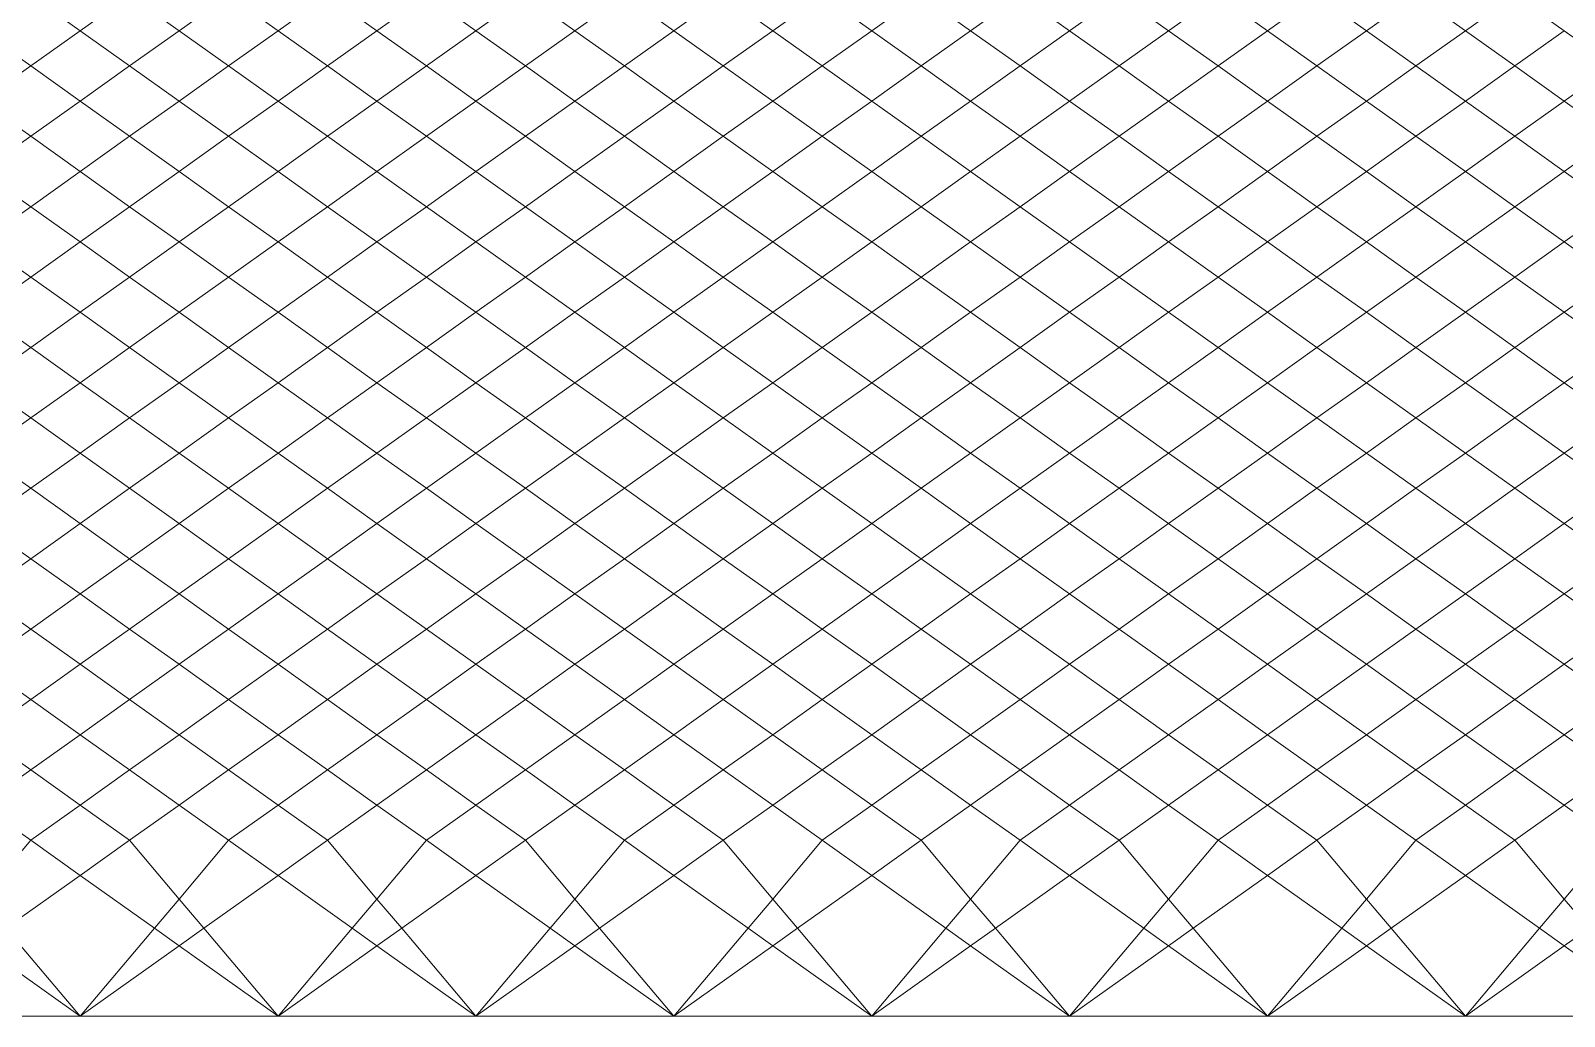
# Model space of a CAD drawing. Header units: millimetres. Extents: x 0 to 143, y 0 to 59.
# Drawn here: x 39.14 to 62.94, y 0 to 15.28 of the extents above; entities that cross this region are included whole.
import ezdxf

# ---------------------------------------------------------------- set-up
doc = ezdxf.new("R2010")
doc.units = ezdxf.units.MM
doc.layers.add('Основания', color=130, linetype='Continuous', lineweight=20)

msp = doc.modelspace()

# ---------------------------------------------------------------- linework, layer by layer
at = {"layer": 'Основания', "linetype": 'Continuous', "ltscale": 250}
for points in [[(39.143, 15.829), (38.375, 15.283), (39.143, 14.737), (39.91, 15.283)], [(40.678, 15.829), (39.91, 15.283), (40.678, 14.737), (41.445, 15.283)], [(42.213, 15.829), (41.445, 15.283), (42.213, 14.737), (42.98, 15.283)], [(43.748, 15.829), (42.98, 15.283), (43.748, 14.737), (44.515, 15.283)], [(45.283, 15.829), (44.515, 15.283), (45.283, 14.737), (46.05, 15.283)], [(46.818, 15.829), (46.05, 15.283), (46.818, 14.737), (47.585, 15.283)], [(48.353, 15.829), (47.585, 15.283), (48.353, 14.737), (49.12, 15.283)], [(49.888, 15.829), (49.12, 15.283), (49.888, 14.737), (50.655, 15.283)], [(51.423, 15.829), (50.655, 15.283), (51.423, 14.737), (52.19, 15.283)], [(52.958, 15.829), (52.19, 15.283), (52.958, 14.737), (53.725, 15.283)], [(54.493, 15.829), (53.725, 15.283), (54.493, 14.737), (55.26, 15.283)], [(56.028, 15.829), (55.26, 15.283), (56.028, 14.737), (56.795, 15.283)], [(57.563, 15.829), (56.795, 15.283), (57.563, 14.737), (58.33, 15.283)], [(59.098, 15.829), (58.33, 15.283), (59.098, 14.737), (59.865, 15.283)], [(60.633, 15.829), (59.865, 15.283), (60.633, 14.737), (61.4, 15.283)], [(62.168, 15.829), (61.4, 15.283), (62.168, 14.737), (62.935, 15.283)], [(39.91, 15.283), (39.143, 14.737), (39.91, 14.191), (40.678, 14.737)], [(41.445, 15.283), (40.678, 14.737), (41.445, 14.191), (42.213, 14.737)], [(42.98, 15.283), (42.213, 14.737), (42.98, 14.191), (43.748, 14.737)], [(44.515, 15.283), (43.748, 14.737), (44.515, 14.191), (45.283, 14.737)], [(46.05, 15.283), (45.283, 14.737), (46.05, 14.191), (46.818, 14.737)], [(47.585, 15.283), (46.818, 14.737), (47.585, 14.191), (48.353, 14.737)], [(49.12, 15.283), (48.353, 14.737), (49.12, 14.191), (49.888, 14.737)], [(50.655, 15.283), (49.888, 14.737), (50.655, 14.191), (51.423, 14.737)], [(52.19, 15.283), (51.423, 14.737), (52.19, 14.191), (52.958, 14.737)], [(53.725, 15.283), (52.958, 14.737), (53.725, 14.191), (54.493, 14.737)], [(55.26, 15.283), (54.493, 14.737), (55.26, 14.191), (56.028, 14.737)], [(56.795, 15.283), (56.028, 14.737), (56.795, 14.191), (57.563, 14.737)], [(58.33, 15.283), (57.563, 14.737), (58.33, 14.191), (59.098, 14.737)], [(59.865, 15.283), (59.098, 14.737), (59.865, 14.191), (60.633, 14.737)], [(61.4, 15.283), (60.633, 14.737), (61.4, 14.191), (62.168, 14.737)], [(62.935, 15.283), (62.168, 14.737), (62.935, 14.191), (63.703, 14.737)], [(39.143, 14.737), (38.375, 14.191), (39.143, 13.645), (39.91, 14.191)], [(40.678, 14.737), (39.91, 14.191), (40.678, 13.645), (41.445, 14.191)], [(42.213, 14.737), (41.445, 14.191), (42.213, 13.645), (42.98, 14.191)], [(43.748, 14.737), (42.98, 14.191), (43.748, 13.645), (44.515, 14.191)], [(45.283, 14.737), (44.515, 14.191), (45.283, 13.645), (46.05, 14.191)], [(46.818, 14.737), (46.05, 14.191), (46.818, 13.645), (47.585, 14.191)], [(48.353, 14.737), (47.585, 14.191), (48.353, 13.645), (49.12, 14.191)], [(49.888, 14.737), (49.12, 14.191), (49.888, 13.645), (50.655, 14.191)], [(51.423, 14.737), (50.655, 14.191), (51.423, 13.645), (52.19, 14.191)], [(52.958, 14.737), (52.19, 14.191), (52.958, 13.645), (53.725, 14.191)], [(54.493, 14.737), (53.725, 14.191), (54.493, 13.645), (55.26, 14.191)], [(56.028, 14.737), (55.26, 14.191), (56.028, 13.645), (56.795, 14.191)], [(57.563, 14.737), (56.795, 14.191), (57.563, 13.645), (58.33, 14.191)], [(59.098, 14.737), (58.33, 14.191), (59.098, 13.645), (59.865, 14.191)], [(60.633, 14.737), (59.865, 14.191), (60.633, 13.645), (61.4, 14.191)], [(62.168, 14.737), (61.4, 14.191), (62.168, 13.645), (62.935, 14.191)], [(39.91, 14.191), (39.143, 13.645), (39.91, 13.1), (40.678, 13.645)], [(41.445, 14.191), (40.678, 13.645), (41.445, 13.1), (42.213, 13.645)], [(42.98, 14.191), (42.213, 13.645), (42.98, 13.1), (43.748, 13.645)], [(44.515, 14.191), (43.748, 13.645), (44.515, 13.1), (45.283, 13.645)], [(46.05, 14.191), (45.283, 13.645), (46.05, 13.1), (46.818, 13.645)], [(47.585, 14.191), (46.818, 13.645), (47.585, 13.1), (48.353, 13.645)], [(49.12, 14.191), (48.353, 13.645), (49.12, 13.1), (49.888, 13.645)], [(50.655, 14.191), (49.888, 13.645), (50.655, 13.1), (51.423, 13.645)], [(52.19, 14.191), (51.423, 13.645), (52.19, 13.1), (52.958, 13.645)], [(53.725, 14.191), (52.958, 13.645), (53.725, 13.1), (54.493, 13.645)], [(55.26, 14.191), (54.493, 13.645), (55.26, 13.1), (56.028, 13.645)], [(56.795, 14.191), (56.028, 13.645), (56.795, 13.1), (57.563, 13.645)], [(58.33, 14.191), (57.563, 13.645), (58.33, 13.1), (59.098, 13.645)], [(59.865, 14.191), (59.098, 13.645), (59.865, 13.1), (60.633, 13.645)], [(61.4, 14.191), (60.633, 13.645), (61.4, 13.1), (62.168, 13.645)], [(62.935, 14.191), (62.168, 13.645), (62.935, 13.1), (63.703, 13.645)], [(39.143, 13.645), (38.375, 13.1), (39.143, 12.554), (39.91, 13.1)], [(40.678, 13.645), (39.91, 13.1), (40.678, 12.554), (41.445, 13.1)], [(42.213, 13.645), (41.445, 13.1), (42.213, 12.554), (42.98, 13.1)], [(43.748, 13.645), (42.98, 13.1), (43.748, 12.554), (44.515, 13.1)], [(45.283, 13.645), (44.515, 13.1), (45.283, 12.554), (46.05, 13.1)], [(46.818, 13.645), (46.05, 13.1), (46.818, 12.554), (47.585, 13.1)], [(48.353, 13.645), (47.585, 13.1), (48.353, 12.554), (49.12, 13.1)], [(49.888, 13.645), (49.12, 13.1), (49.888, 12.554), (50.655, 13.1)], [(51.423, 13.645), (50.655, 13.1), (51.423, 12.554), (52.19, 13.1)], [(52.958, 13.645), (52.19, 13.1), (52.958, 12.554), (53.725, 13.1)], [(54.493, 13.645), (53.725, 13.1), (54.493, 12.554), (55.26, 13.1)], [(56.028, 13.645), (55.26, 13.1), (56.028, 12.554), (56.795, 13.1)], [(57.563, 13.645), (56.795, 13.1), (57.563, 12.554), (58.33, 13.1)], [(59.098, 13.645), (58.33, 13.1), (59.098, 12.554), (59.865, 13.1)], [(60.633, 13.645), (59.865, 13.1), (60.633, 12.554), (61.4, 13.1)], [(62.168, 13.645), (61.4, 13.1), (62.168, 12.554), (62.935, 13.1)], [(39.91, 13.1), (39.143, 12.554), (39.91, 12.008), (40.678, 12.554)], [(41.445, 13.1), (40.678, 12.554), (41.445, 12.008), (42.213, 12.554)], [(42.98, 13.1), (42.213, 12.554), (42.98, 12.008), (43.748, 12.554)], [(44.515, 13.1), (43.748, 12.554), (44.515, 12.008), (45.283, 12.554)], [(46.05, 13.1), (45.283, 12.554), (46.05, 12.008), (46.818, 12.554)], [(47.585, 13.1), (46.818, 12.554), (47.585, 12.008), (48.353, 12.554)], [(49.12, 13.1), (48.353, 12.554), (49.12, 12.008), (49.888, 12.554)], [(50.655, 13.1), (49.888, 12.554), (50.655, 12.008), (51.423, 12.554)], [(52.19, 13.1), (51.423, 12.554), (52.19, 12.008), (52.958, 12.554)], [(53.725, 13.1), (52.958, 12.554), (53.725, 12.008), (54.493, 12.554)], [(55.26, 13.1), (54.493, 12.554), (55.26, 12.008), (56.028, 12.554)], [(56.795, 13.1), (56.028, 12.554), (56.795, 12.008), (57.563, 12.554)], [(58.33, 13.1), (57.563, 12.554), (58.33, 12.008), (59.098, 12.554)], [(59.865, 13.1), (59.098, 12.554), (59.865, 12.008), (60.633, 12.554)], [(61.4, 13.1), (60.633, 12.554), (61.4, 12.008), (62.168, 12.554)], [(62.935, 13.1), (62.168, 12.554), (62.935, 12.008), (63.703, 12.554)], [(39.143, 12.554), (38.375, 12.008), (39.143, 11.462), (39.91, 12.008)], [(40.678, 12.554), (39.91, 12.008), (40.678, 11.462), (41.445, 12.008)], [(42.213, 12.554), (41.445, 12.008), (42.213, 11.462), (42.98, 12.008)], [(43.748, 12.554), (42.98, 12.008), (43.748, 11.462), (44.515, 12.008)], [(45.283, 12.554), (44.515, 12.008), (45.283, 11.462), (46.05, 12.008)], [(46.818, 12.554), (46.05, 12.008), (46.818, 11.462), (47.585, 12.008)], [(48.353, 12.554), (47.585, 12.008), (48.353, 11.462), (49.12, 12.008)], [(49.888, 12.554), (49.12, 12.008), (49.888, 11.462), (50.655, 12.008)], [(51.423, 12.554), (50.655, 12.008), (51.423, 11.462), (52.19, 12.008)], [(52.958, 12.554), (52.19, 12.008), (52.958, 11.462), (53.725, 12.008)], [(54.493, 12.554), (53.725, 12.008), (54.493, 11.462), (55.26, 12.008)], [(56.028, 12.554), (55.26, 12.008), (56.028, 11.462), (56.795, 12.008)], [(57.563, 12.554), (56.795, 12.008), (57.563, 11.462), (58.33, 12.008)], [(59.098, 12.554), (58.33, 12.008), (59.098, 11.462), (59.865, 12.008)], [(60.633, 12.554), (59.865, 12.008), (60.633, 11.462), (61.4, 12.008)], [(62.168, 12.554), (61.4, 12.008), (62.168, 11.462), (62.935, 12.008)], [(39.91, 12.008), (39.143, 11.462), (39.91, 10.916), (40.678, 11.462)], [(41.445, 12.008), (40.678, 11.462), (41.445, 10.916), (42.213, 11.462)], [(42.98, 12.008), (42.213, 11.462), (42.98, 10.916), (43.748, 11.462)], [(44.515, 12.008), (43.748, 11.462), (44.515, 10.916), (45.283, 11.462)], [(46.05, 12.008), (45.283, 11.462), (46.05, 10.916), (46.818, 11.462)], [(47.585, 12.008), (46.818, 11.462), (47.585, 10.916), (48.353, 11.462)], [(49.12, 12.008), (48.353, 11.462), (49.12, 10.916), (49.888, 11.462)], [(50.655, 12.008), (49.888, 11.462), (50.655, 10.916), (51.423, 11.462)], [(52.19, 12.008), (51.423, 11.462), (52.19, 10.916), (52.958, 11.462)], [(53.725, 12.008), (52.958, 11.462), (53.725, 10.916), (54.493, 11.462)], [(55.26, 12.008), (54.493, 11.462), (55.26, 10.916), (56.028, 11.462)], [(56.795, 12.008), (56.028, 11.462), (56.795, 10.916), (57.563, 11.462)], [(58.33, 12.008), (57.563, 11.462), (58.33, 10.916), (59.098, 11.462)], [(59.865, 12.008), (59.098, 11.462), (59.865, 10.916), (60.633, 11.462)], [(61.4, 12.008), (60.633, 11.462), (61.4, 10.916), (62.168, 11.462)], [(62.935, 12.008), (62.168, 11.462), (62.935, 10.916), (63.703, 11.462)], [(39.143, 11.462), (38.375, 10.916), (39.143, 10.371), (39.91, 10.916)], [(40.678, 11.462), (39.91, 10.916), (40.678, 10.371), (41.445, 10.916)], [(42.213, 11.462), (41.445, 10.916), (42.213, 10.371), (42.98, 10.916)], [(43.748, 11.462), (42.98, 10.916), (43.748, 10.371), (44.515, 10.916)], [(45.283, 11.462), (44.515, 10.916), (45.283, 10.371), (46.05, 10.916)], [(46.818, 11.462), (46.05, 10.916), (46.818, 10.371), (47.585, 10.916)], [(48.353, 11.462), (47.585, 10.916), (48.353, 10.371), (49.12, 10.916)], [(49.888, 11.462), (49.12, 10.916), (49.888, 10.371), (50.655, 10.916)], [(51.423, 11.462), (50.655, 10.916), (51.423, 10.371), (52.19, 10.916)], [(52.958, 11.462), (52.19, 10.916), (52.958, 10.371), (53.725, 10.916)], [(54.493, 11.462), (53.725, 10.916), (54.493, 10.371), (55.26, 10.916)], [(56.028, 11.462), (55.26, 10.916), (56.028, 10.371), (56.795, 10.916)], [(57.563, 11.462), (56.795, 10.916), (57.563, 10.371), (58.33, 10.916)], [(59.098, 11.462), (58.33, 10.916), (59.098, 10.371), (59.865, 10.916)], [(60.633, 11.462), (59.865, 10.916), (60.633, 10.371), (61.4, 10.916)], [(62.168, 11.462), (61.4, 10.916), (62.168, 10.371), (62.935, 10.916)], [(39.91, 10.916), (39.143, 10.371), (39.91, 9.825), (40.678, 10.371)], [(41.445, 10.916), (40.678, 10.371), (41.445, 9.825), (42.213, 10.371)], [(42.98, 10.916), (42.213, 10.371), (42.98, 9.825), (43.748, 10.371)], [(44.515, 10.916), (43.748, 10.371), (44.515, 9.825), (45.283, 10.371)], [(46.05, 10.916), (45.283, 10.371), (46.05, 9.825), (46.818, 10.371)], [(47.585, 10.916), (46.818, 10.371), (47.585, 9.825), (48.353, 10.371)], [(49.12, 10.916), (48.353, 10.371), (49.12, 9.825), (49.888, 10.371)], [(50.655, 10.916), (49.888, 10.371), (50.655, 9.825), (51.423, 10.371)], [(52.19, 10.916), (51.423, 10.371), (52.19, 9.825), (52.958, 10.371)], [(53.725, 10.916), (52.958, 10.371), (53.725, 9.825), (54.493, 10.371)], [(55.26, 10.916), (54.493, 10.371), (55.26, 9.825), (56.028, 10.371)], [(56.795, 10.916), (56.028, 10.371), (56.795, 9.825), (57.563, 10.371)], [(58.33, 10.916), (57.563, 10.371), (58.33, 9.825), (59.098, 10.371)], [(59.865, 10.916), (59.098, 10.371), (59.865, 9.825), (60.633, 10.371)], [(61.4, 10.916), (60.633, 10.371), (61.4, 9.825), (62.168, 10.371)], [(62.935, 10.916), (62.168, 10.371), (62.935, 9.825), (63.703, 10.371)], [(39.143, 10.371), (38.375, 9.825), (39.143, 9.279), (39.91, 9.825)], [(40.678, 10.371), (39.91, 9.825), (40.678, 9.279), (41.445, 9.825)], [(42.213, 10.371), (41.445, 9.825), (42.213, 9.279), (42.98, 9.825)], [(43.748, 10.371), (42.98, 9.825), (43.748, 9.279), (44.515, 9.825)], [(45.283, 10.371), (44.515, 9.825), (45.283, 9.279), (46.05, 9.825)], [(46.818, 10.371), (46.05, 9.825), (46.818, 9.279), (47.585, 9.825)], [(48.353, 10.371), (47.585, 9.825), (48.353, 9.279), (49.12, 9.825)], [(49.888, 10.371), (49.12, 9.825), (49.888, 9.279), (50.655, 9.825)], [(51.423, 10.371), (50.655, 9.825), (51.423, 9.279), (52.19, 9.825)], [(52.958, 10.371), (52.19, 9.825), (52.958, 9.279), (53.725, 9.825)], [(54.493, 10.371), (53.725, 9.825), (54.493, 9.279), (55.26, 9.825)], [(56.028, 10.371), (55.26, 9.825), (56.028, 9.279), (56.795, 9.825)], [(57.563, 10.371), (56.795, 9.825), (57.563, 9.279), (58.33, 9.825)], [(59.098, 10.371), (58.33, 9.825), (59.098, 9.279), (59.865, 9.825)], [(60.633, 10.371), (59.865, 9.825), (60.633, 9.279), (61.4, 9.825)], [(62.168, 10.371), (61.4, 9.825), (62.168, 9.279), (62.935, 9.825)], [(39.91, 9.825), (39.143, 9.279), (39.91, 8.733), (40.678, 9.279)], [(41.445, 9.825), (40.678, 9.279), (41.445, 8.733), (42.213, 9.279)], [(42.98, 9.825), (42.213, 9.279), (42.98, 8.733), (43.748, 9.279)], [(44.515, 9.825), (43.748, 9.279), (44.515, 8.733), (45.283, 9.279)], [(46.05, 9.825), (45.283, 9.279), (46.05, 8.733), (46.818, 9.279)], [(47.585, 9.825), (46.818, 9.279), (47.585, 8.733), (48.353, 9.279)], [(49.12, 9.825), (48.353, 9.279), (49.12, 8.733), (49.888, 9.279)], [(50.655, 9.825), (49.888, 9.279), (50.655, 8.733), (51.423, 9.279)], [(52.19, 9.825), (51.423, 9.279), (52.19, 8.733), (52.958, 9.279)], [(53.725, 9.825), (52.958, 9.279), (53.725, 8.733), (54.493, 9.279)], [(55.26, 9.825), (54.493, 9.279), (55.26, 8.733), (56.028, 9.279)], [(56.795, 9.825), (56.028, 9.279), (56.795, 8.733), (57.563, 9.279)], [(58.33, 9.825), (57.563, 9.279), (58.33, 8.733), (59.098, 9.279)], [(59.865, 9.825), (59.098, 9.279), (59.865, 8.733), (60.633, 9.279)], [(61.4, 9.825), (60.633, 9.279), (61.4, 8.733), (62.168, 9.279)], [(62.935, 9.825), (62.168, 9.279), (62.935, 8.733), (63.703, 9.279)], [(39.143, 9.279), (38.375, 8.733), (39.143, 8.187), (39.91, 8.733)], [(40.678, 9.279), (39.91, 8.733), (40.678, 8.187), (41.445, 8.733)], [(42.213, 9.279), (41.445, 8.733), (42.213, 8.187), (42.98, 8.733)], [(43.748, 9.279), (42.98, 8.733), (43.748, 8.187), (44.515, 8.733)], [(45.283, 9.279), (44.515, 8.733), (45.283, 8.187), (46.05, 8.733)], [(46.818, 9.279), (46.05, 8.733), (46.818, 8.187), (47.585, 8.733)], [(48.353, 9.279), (47.585, 8.733), (48.353, 8.187), (49.12, 8.733)], [(49.888, 9.279), (49.12, 8.733), (49.888, 8.187), (50.655, 8.733)], [(51.423, 9.279), (50.655, 8.733), (51.423, 8.187), (52.19, 8.733)], [(52.958, 9.279), (52.19, 8.733), (52.958, 8.187), (53.725, 8.733)], [(54.493, 9.279), (53.725, 8.733), (54.493, 8.187), (55.26, 8.733)], [(56.028, 9.279), (55.26, 8.733), (56.028, 8.187), (56.795, 8.733)], [(57.563, 9.279), (56.795, 8.733), (57.563, 8.187), (58.33, 8.733)], [(59.098, 9.279), (58.33, 8.733), (59.098, 8.187), (59.865, 8.733)], [(60.633, 9.279), (59.865, 8.733), (60.633, 8.187), (61.4, 8.733)], [(62.168, 9.279), (61.4, 8.733), (62.168, 8.187), (62.935, 8.733)], [(38.375, 8.733), (37.608, 8.187), (38.375, 7.641), (39.143, 8.187)], [(39.91, 8.733), (39.143, 8.187), (39.91, 7.641), (40.678, 8.187)], [(41.445, 8.733), (40.678, 8.187), (41.445, 7.641), (42.213, 8.187)], [(42.98, 8.733), (42.213, 8.187), (42.98, 7.641), (43.748, 8.187)], [(44.515, 8.733), (43.748, 8.187), (44.515, 7.641), (45.283, 8.187)], [(46.05, 8.733), (45.283, 8.187), (46.05, 7.641), (46.818, 8.187)], [(47.585, 8.733), (46.818, 8.187), (47.585, 7.641), (48.353, 8.187)], [(49.12, 8.733), (48.353, 8.187), (49.12, 7.641), (49.888, 8.187)], [(50.655, 8.733), (49.888, 8.187), (50.655, 7.641), (51.423, 8.187)], [(52.19, 8.733), (51.423, 8.187), (52.19, 7.641), (52.958, 8.187)], [(53.725, 8.733), (52.958, 8.187), (53.725, 7.641), (54.493, 8.187)], [(55.26, 8.733), (54.493, 8.187), (55.26, 7.641), (56.028, 8.187)], [(56.795, 8.733), (56.028, 8.187), (56.795, 7.641), (57.563, 8.187)], [(58.33, 8.733), (57.563, 8.187), (58.33, 7.641), (59.098, 8.187)], [(59.865, 8.733), (59.098, 8.187), (59.865, 7.641), (60.633, 8.187)], [(61.4, 8.733), (60.633, 8.187), (61.4, 7.641), (62.168, 8.187)], [(62.935, 8.733), (62.168, 8.187), (62.935, 7.641), (63.703, 8.187)], [(39.143, 8.187), (38.375, 7.641), (39.143, 7.096), (39.91, 7.641)], [(40.678, 8.187), (39.91, 7.641), (40.678, 7.096), (41.445, 7.641)], [(42.213, 8.187), (41.445, 7.641), (42.213, 7.096), (42.98, 7.641)], [(43.748, 8.187), (42.98, 7.641), (43.748, 7.096), (44.515, 7.641)], [(45.283, 8.187), (44.515, 7.641), (45.283, 7.096), (46.05, 7.641)], [(46.818, 8.187), (46.05, 7.641), (46.818, 7.096), (47.585, 7.641)], [(48.353, 8.187), (47.585, 7.641), (48.353, 7.096), (49.12, 7.641)], [(49.888, 8.187), (49.12, 7.641), (49.888, 7.096), (50.655, 7.641)], [(51.423, 8.187), (50.655, 7.641), (51.423, 7.096), (52.19, 7.641)], [(52.958, 8.187), (52.19, 7.641), (52.958, 7.096), (53.725, 7.641)], [(54.493, 8.187), (53.725, 7.641), (54.493, 7.096), (55.26, 7.641)], [(56.028, 8.187), (55.26, 7.641), (56.028, 7.096), (56.795, 7.641)], [(57.563, 8.187), (56.795, 7.641), (57.563, 7.096), (58.33, 7.641)], [(59.098, 8.187), (58.33, 7.641), (59.098, 7.096), (59.865, 7.641)], [(60.633, 8.187), (59.865, 7.641), (60.633, 7.096), (61.4, 7.641)], [(62.168, 8.187), (61.4, 7.641), (62.168, 7.096), (62.935, 7.641)], [(38.375, 7.641), (37.608, 7.096), (38.375, 6.55), (39.143, 7.096)], [(39.91, 7.641), (39.143, 7.096), (39.91, 6.55), (40.678, 7.096)], [(41.445, 7.641), (40.678, 7.096), (41.445, 6.55), (42.213, 7.096)], [(42.98, 7.641), (42.213, 7.096), (42.98, 6.55), (43.748, 7.096)], [(44.515, 7.641), (43.748, 7.096), (44.515, 6.55), (45.283, 7.096)], [(46.05, 7.641), (45.283, 7.096), (46.05, 6.55), (46.818, 7.096)], [(47.585, 7.641), (46.818, 7.096), (47.585, 6.55), (48.353, 7.096)], [(49.12, 7.641), (48.353, 7.096), (49.12, 6.55), (49.888, 7.096)], [(50.655, 7.641), (49.888, 7.096), (50.655, 6.55), (51.423, 7.096)], [(52.19, 7.641), (51.423, 7.096), (52.19, 6.55), (52.958, 7.096)], [(53.725, 7.641), (52.958, 7.096), (53.725, 6.55), (54.493, 7.096)], [(55.26, 7.641), (54.493, 7.096), (55.26, 6.55), (56.028, 7.096)], [(56.795, 7.641), (56.028, 7.096), (56.795, 6.55), (57.563, 7.096)], [(58.33, 7.641), (57.563, 7.096), (58.33, 6.55), (59.098, 7.096)], [(59.865, 7.641), (59.098, 7.096), (59.865, 6.55), (60.633, 7.096)], [(61.4, 7.641), (60.633, 7.096), (61.4, 6.55), (62.168, 7.096)], [(62.935, 7.641), (62.168, 7.096), (62.935, 6.55), (63.703, 7.096)], [(39.143, 7.096), (38.375, 6.55), (39.143, 6.004), (39.91, 6.55)], [(40.678, 7.096), (39.91, 6.55), (40.678, 6.004), (41.445, 6.55)], [(42.213, 7.096), (41.445, 6.55), (42.213, 6.004), (42.98, 6.55)], [(43.748, 7.096), (42.98, 6.55), (43.748, 6.004), (44.515, 6.55)], [(45.283, 7.096), (44.515, 6.55), (45.283, 6.004), (46.05, 6.55)], [(46.818, 7.096), (46.05, 6.55), (46.818, 6.004), (47.585, 6.55)], [(48.353, 7.096), (47.585, 6.55), (48.353, 6.004), (49.12, 6.55)], [(49.888, 7.096), (49.12, 6.55), (49.888, 6.004), (50.655, 6.55)], [(51.423, 7.096), (50.655, 6.55), (51.423, 6.004), (52.19, 6.55)], [(52.958, 7.096), (52.19, 6.55), (52.958, 6.004), (53.725, 6.55)], [(54.493, 7.096), (53.725, 6.55), (54.493, 6.004), (55.26, 6.55)], [(56.028, 7.096), (55.26, 6.55), (56.028, 6.004), (56.795, 6.55)], [(57.563, 7.096), (56.795, 6.55), (57.563, 6.004), (58.33, 6.55)], [(59.098, 7.096), (58.33, 6.55), (59.098, 6.004), (59.865, 6.55)], [(60.633, 7.096), (59.865, 6.55), (60.633, 6.004), (61.4, 6.55)], [(62.168, 7.096), (61.4, 6.55), (62.168, 6.004), (62.935, 6.55)], [(38.375, 6.55), (37.608, 6.004), (38.375, 5.458), (39.143, 6.004)], [(39.91, 6.55), (39.143, 6.004), (39.91, 5.458), (40.678, 6.004)], [(41.445, 6.55), (40.678, 6.004), (41.445, 5.458), (42.213, 6.004)], [(42.98, 6.55), (42.213, 6.004), (42.98, 5.458), (43.748, 6.004)], [(44.515, 6.55), (43.748, 6.004), (44.515, 5.458), (45.283, 6.004)], [(46.05, 6.55), (45.283, 6.004), (46.05, 5.458), (46.818, 6.004)], [(47.585, 6.55), (46.818, 6.004), (47.585, 5.458), (48.353, 6.004)], [(49.12, 6.55), (48.353, 6.004), (49.12, 5.458), (49.888, 6.004)], [(50.655, 6.55), (49.888, 6.004), (50.655, 5.458), (51.423, 6.004)], [(52.19, 6.55), (51.423, 6.004), (52.19, 5.458), (52.958, 6.004)], [(53.725, 6.55), (52.958, 6.004), (53.725, 5.458), (54.493, 6.004)], [(55.26, 6.55), (54.493, 6.004), (55.26, 5.458), (56.028, 6.004)], [(56.795, 6.55), (56.028, 6.004), (56.795, 5.458), (57.563, 6.004)], [(58.33, 6.55), (57.563, 6.004), (58.33, 5.458), (59.098, 6.004)], [(59.865, 6.55), (59.098, 6.004), (59.865, 5.458), (60.633, 6.004)], [(61.4, 6.55), (60.633, 6.004), (61.4, 5.458), (62.168, 6.004)], [(62.935, 6.55), (62.168, 6.004), (62.935, 5.458), (63.703, 6.004)], [(39.143, 6.004), (38.375, 5.458), (39.143, 4.912), (39.91, 5.458)], [(40.678, 6.004), (39.91, 5.458), (40.678, 4.912), (41.445, 5.458)], [(42.213, 6.004), (41.445, 5.458), (42.213, 4.912), (42.98, 5.458)], [(43.748, 6.004), (42.98, 5.458), (43.748, 4.912), (44.515, 5.458)], [(45.283, 6.004), (44.515, 5.458), (45.283, 4.912), (46.05, 5.458)], [(46.818, 6.004), (46.05, 5.458), (46.818, 4.912), (47.585, 5.458)], [(48.353, 6.004), (47.585, 5.458), (48.353, 4.912), (49.12, 5.458)], [(49.888, 6.004), (49.12, 5.458), (49.888, 4.912), (50.655, 5.458)], [(51.423, 6.004), (50.655, 5.458), (51.423, 4.912), (52.19, 5.458)], [(52.958, 6.004), (52.19, 5.458), (52.958, 4.912), (53.725, 5.458)], [(54.493, 6.004), (53.725, 5.458), (54.493, 4.912), (55.26, 5.458)], [(56.028, 6.004), (55.26, 5.458), (56.028, 4.912), (56.795, 5.458)], [(57.563, 6.004), (56.795, 5.458), (57.563, 4.912), (58.33, 5.458)], [(59.098, 6.004), (58.33, 5.458), (59.098, 4.912), (59.865, 5.458)], [(60.633, 6.004), (59.865, 5.458), (60.633, 4.912), (61.4, 5.458)], [(62.168, 6.004), (61.4, 5.458), (62.168, 4.912), (62.935, 5.458)], [(38.375, 5.458), (37.608, 4.912), (38.375, 4.367), (39.143, 4.912)], [(39.91, 5.458), (39.143, 4.912), (39.91, 4.367), (40.678, 4.912)], [(41.445, 5.458), (40.678, 4.912), (41.445, 4.367), (42.213, 4.912)], [(42.98, 5.458), (42.213, 4.912), (42.98, 4.367), (43.748, 4.912)], [(44.515, 5.458), (43.748, 4.912), (44.515, 4.367), (45.283, 4.912)], [(46.05, 5.458), (45.283, 4.912), (46.05, 4.367), (46.818, 4.912)], [(47.585, 5.458), (46.818, 4.912), (47.585, 4.367), (48.353, 4.912)], [(49.12, 5.458), (48.353, 4.912), (49.12, 4.367), (49.888, 4.912)], [(50.655, 5.458), (49.888, 4.912), (50.655, 4.367), (51.423, 4.912)], [(52.19, 5.458), (51.423, 4.912), (52.19, 4.367), (52.958, 4.912)], [(53.725, 5.458), (52.958, 4.912), (53.725, 4.367), (54.493, 4.912)], [(55.26, 5.458), (54.493, 4.912), (55.26, 4.367), (56.028, 4.912)], [(56.795, 5.458), (56.028, 4.912), (56.795, 4.367), (57.563, 4.912)], [(58.33, 5.458), (57.563, 4.912), (58.33, 4.367), (59.098, 4.912)], [(59.865, 5.458), (59.098, 4.912), (59.865, 4.367), (60.633, 4.912)], [(61.4, 5.458), (60.633, 4.912), (61.4, 4.367), (62.168, 4.912)], [(62.935, 5.458), (62.168, 4.912), (62.935, 4.367), (63.703, 4.912)], [(39.143, 4.912), (38.375, 4.367), (39.143, 3.821), (39.91, 4.367)], [(40.678, 4.912), (39.91, 4.367), (40.678, 3.821), (41.445, 4.367)], [(42.213, 4.912), (41.445, 4.367), (42.213, 3.821), (42.98, 4.367)], [(43.748, 4.912), (42.98, 4.367), (43.748, 3.821), (44.515, 4.367)], [(45.283, 4.912), (44.515, 4.367), (45.283, 3.821), (46.05, 4.367)], [(46.818, 4.912), (46.05, 4.367), (46.818, 3.821), (47.585, 4.367)], [(48.353, 4.912), (47.585, 4.367), (48.353, 3.821), (49.12, 4.367)], [(49.888, 4.912), (49.12, 4.367), (49.888, 3.821), (50.655, 4.367)], [(51.423, 4.912), (50.655, 4.367), (51.423, 3.821), (52.19, 4.367)], [(52.958, 4.912), (52.19, 4.367), (52.958, 3.821), (53.725, 4.367)], [(54.493, 4.912), (53.725, 4.367), (54.493, 3.821), (55.26, 4.367)], [(56.028, 4.912), (55.26, 4.367), (56.028, 3.821), (56.795, 4.367)], [(57.563, 4.912), (56.795, 4.367), (57.563, 3.821), (58.33, 4.367)], [(59.098, 4.912), (58.33, 4.367), (59.098, 3.821), (59.865, 4.367)], [(60.633, 4.912), (59.865, 4.367), (60.633, 3.821), (61.4, 4.367)], [(62.168, 4.912), (61.4, 4.367), (62.168, 3.821), (62.935, 4.367)], [(38.375, 4.367), (37.608, 3.821), (38.375, 3.275), (39.143, 3.821)], [(39.91, 4.367), (39.143, 3.821), (39.91, 3.275), (40.678, 3.821)], [(41.445, 4.367), (40.678, 3.821), (41.445, 3.275), (42.213, 3.821)], [(42.98, 4.367), (42.213, 3.821), (42.98, 3.275), (43.748, 3.821)], [(44.515, 4.367), (43.748, 3.821), (44.515, 3.275), (45.283, 3.821)], [(46.05, 4.367), (45.283, 3.821), (46.05, 3.275), (46.818, 3.821)], [(47.585, 4.367), (46.818, 3.821), (47.585, 3.275), (48.353, 3.821)], [(49.12, 4.367), (48.353, 3.821), (49.12, 3.275), (49.888, 3.821)], [(50.655, 4.367), (49.888, 3.821), (50.655, 3.275), (51.423, 3.821)], [(52.19, 4.367), (51.423, 3.821), (52.19, 3.275), (52.958, 3.821)], [(53.725, 4.367), (52.958, 3.821), (53.725, 3.275), (54.493, 3.821)], [(55.26, 4.367), (54.493, 3.821), (55.26, 3.275), (56.028, 3.821)], [(56.795, 4.367), (56.028, 3.821), (56.795, 3.275), (57.563, 3.821)], [(58.33, 4.367), (57.563, 3.821), (58.33, 3.275), (59.098, 3.821)], [(59.865, 4.367), (59.098, 3.821), (59.865, 3.275), (60.633, 3.821)], [(61.4, 4.367), (60.633, 3.821), (61.4, 3.275), (62.168, 3.821)], [(62.935, 4.367), (62.168, 3.821), (62.935, 3.275), (63.703, 3.821)], [(39.143, 3.821), (38.375, 3.275), (39.143, 2.729), (39.91, 3.275)], [(40.678, 3.821), (39.91, 3.275), (40.678, 2.729), (41.445, 3.275)], [(42.213, 3.821), (41.445, 3.275), (42.213, 2.729), (42.98, 3.275)], [(43.748, 3.821), (42.98, 3.275), (43.748, 2.729), (44.515, 3.275)], [(45.283, 3.821), (44.515, 3.275), (45.283, 2.729), (46.05, 3.275)], [(46.818, 3.821), (46.05, 3.275), (46.818, 2.729), (47.585, 3.275)], [(48.353, 3.821), (47.585, 3.275), (48.353, 2.729), (49.12, 3.275)], [(49.888, 3.821), (49.12, 3.275), (49.888, 2.729), (50.655, 3.275)], [(51.423, 3.821), (50.655, 3.275), (51.423, 2.729), (52.19, 3.275)], [(52.958, 3.821), (52.19, 3.275), (52.958, 2.729), (53.725, 3.275)], [(54.493, 3.821), (53.725, 3.275), (54.493, 2.729), (55.26, 3.275)], [(56.028, 3.821), (55.26, 3.275), (56.028, 2.729), (56.795, 3.275)], [(57.563, 3.821), (56.795, 3.275), (57.563, 2.729), (58.33, 3.275)], [(59.098, 3.821), (58.33, 3.275), (59.098, 2.729), (59.865, 3.275)], [(60.633, 3.821), (59.865, 3.275), (60.633, 2.729), (61.4, 3.275)], [(62.168, 3.821), (61.4, 3.275), (62.168, 2.729), (62.935, 3.275)], [(39.143, 2.729), (38.375, 1.819), (37.608, 2.729), (38.375, 3.275)], [(39.91, 2.183), (39.143, 2.729), (39.91, 3.275), (40.678, 2.729)], [(42.213, 2.729), (41.445, 1.819), (40.678, 2.729), (41.445, 3.275)], [(42.98, 2.183), (42.213, 2.729), (42.98, 3.275), (43.748, 2.729)], [(45.283, 2.729), (44.515, 1.819), (43.748, 2.729), (44.515, 3.275)], [(46.05, 2.183), (45.283, 2.729), (46.05, 3.275), (46.818, 2.729)], [(48.353, 2.729), (47.585, 1.819), (46.818, 2.729), (47.585, 3.275)], [(49.12, 2.183), (48.353, 2.729), (49.12, 3.275), (49.888, 2.729)], [(51.423, 2.729), (50.655, 1.819), (49.888, 2.729), (50.655, 3.275)], [(52.19, 2.183), (51.423, 2.729), (52.19, 3.275), (52.958, 2.729)], [(54.493, 2.729), (53.725, 1.819), (52.958, 2.729), (53.725, 3.275)], [(55.26, 2.183), (54.493, 2.729), (55.26, 3.275), (56.028, 2.729)], [(57.563, 2.729), (56.795, 1.819), (56.028, 2.729), (56.795, 3.275)], [(58.33, 2.183), (57.563, 2.729), (58.33, 3.275), (59.098, 2.729)], [(60.633, 2.729), (59.865, 1.819), (59.098, 2.729), (59.865, 3.275)], [(61.4, 2.183), (60.633, 2.729), (61.4, 3.275), (62.168, 2.729)], [(63.703, 2.729), (62.935, 1.819), (62.168, 2.729), (62.935, 3.275)], [(38.759, 1.365), (38.375, 1.819), (39.143, 2.729), (39.91, 2.183)], [(41.445, 1.819), (41.061, 1.365), (39.91, 2.183), (40.678, 2.729)], [(42.98, 2.183), (41.829, 1.365), (41.445, 1.819), (42.213, 2.729), (42.213, 2.729)], [(44.515, 1.819), (44.131, 1.365), (42.98, 2.183), (43.748, 2.729)], [(44.899, 1.365), (44.515, 1.819), (45.283, 2.729), (46.05, 2.183)], [(47.585, 1.819), (47.201, 1.365), (46.05, 2.183), (46.818, 2.729)], [(49.12, 2.183), (47.969, 1.365), (47.585, 1.819), (48.353, 2.729), (48.353, 2.729)], [(50.655, 1.819), (50.271, 1.365), (49.12, 2.183), (49.888, 2.729)], [(52.19, 2.183), (51.039, 1.365), (50.655, 1.819), (51.423, 2.729), (51.423, 2.729)], [(53.725, 1.819), (53.341, 1.365), (52.19, 2.183), (52.958, 2.729)], [(54.109, 1.365), (53.725, 1.819), (54.493, 2.729), (55.26, 2.183)], [(56.795, 1.819), (56.411, 1.365), (55.26, 2.183), (56.028, 2.729)], [(58.33, 2.183), (57.179, 1.365), (56.795, 1.819), (57.563, 2.729), (57.563, 2.729)], [(59.865, 1.819), (59.481, 1.365), (58.33, 2.183), (59.098, 2.729)], [(60.249, 1.365), (59.865, 1.819), (60.633, 2.729), (61.4, 2.183)], [(62.935, 1.819), (62.551, 1.365), (61.4, 2.183), (62.168, 2.729)], [(39.91, 0), (38.759, 1.365), (39.91, 2.183), (41.061, 1.365)], [(42.98, 0), (41.829, 1.365), (42.98, 2.183), (44.131, 1.365)], [(46.05, 0), (44.899, 1.365), (46.05, 2.183), (47.201, 1.365)], [(49.12, 0), (47.969, 1.365), (49.12, 2.183), (50.271, 1.365)], [(52.19, 0), (51.039, 1.365), (52.19, 2.183), (53.341, 1.365)], [(55.26, 0), (54.109, 1.365), (55.26, 2.183), (56.411, 1.365)], [(58.33, 0), (57.179, 1.365), (58.33, 2.183), (59.481, 1.365)], [(61.4, 0), (60.249, 1.365), (61.4, 2.183), (62.551, 1.365)], [(41.829, 1.365), (41.445, 1.092), (41.061, 1.365), (41.445, 1.819)], [(44.899, 1.365), (44.515, 1.092), (44.131, 1.365), (44.515, 1.819)], [(47.969, 1.365), (47.585, 1.092), (47.201, 1.365), (47.585, 1.819)], [(51.039, 1.365), (50.655, 1.092), (50.271, 1.365), (50.655, 1.819)], [(54.109, 1.365), (53.725, 1.092), (53.341, 1.365), (53.725, 1.819)], [(57.179, 1.365), (56.795, 1.092), (56.411, 1.365), (56.795, 1.819)], [(60.249, 1.365), (59.865, 1.092), (59.481, 1.365), (59.865, 1.819)], [(63.319, 1.365), (62.935, 1.092), (62.551, 1.365), (62.935, 1.819)], [(39.91, 0), (38.375, 1.092), (38.759, 1.365)], [(39.91, 0), (41.061, 1.365), (41.445, 1.092)], [(42.98, 0), (41.445, 1.092), (41.829, 1.365)], [(42.98, 0), (44.131, 1.365), (44.515, 1.092)], [(46.05, 0), (44.515, 1.092), (44.899, 1.365)], [(46.05, 0), (47.201, 1.365), (47.585, 1.092)], [(49.12, 0), (47.585, 1.092), (47.969, 1.365)], [(49.12, 0), (50.271, 1.365), (50.655, 1.092)], [(52.19, 0), (50.655, 1.092), (51.039, 1.365)], [(52.19, 0), (53.341, 1.365), (53.725, 1.092)], [(55.26, 0), (53.725, 1.092), (54.109, 1.365)], [(55.26, 0), (56.411, 1.365), (56.795, 1.092)], [(58.33, 0), (56.795, 1.092), (57.179, 1.365)], [(58.33, 0), (59.481, 1.365), (59.865, 1.092)], [(61.4, 0), (59.865, 1.092), (60.249, 1.365)], [(61.4, 0), (62.551, 1.365), (62.935, 1.092)], [(39.91, 0), (39.91, 0), (36.84, 0), (38.375, 1.092)], [(42.98, 0), (39.91, 0), (39.91, 0), (41.445, 1.092)], [(46.05, 0), (46.05, 0), (42.98, 0), (44.515, 1.092)], [(49.12, 0), (46.05, 0), (46.05, 0), (47.585, 1.092)], [(52.19, 0), (49.12, 0), (49.12, 0), (50.655, 1.092)], [(55.26, 0), (55.26, 0), (52.19, 0), (53.725, 1.092)], [(58.33, 0), (55.26, 0), (55.26, 0), (56.795, 1.092)], [(61.4, 0), (61.4, 0), (58.33, 0), (59.865, 1.092)], [(64.47, 0), (61.4, 0), (61.4, 0), (62.935, 1.092)]]:
    msp.add_lwpolyline(points, close=True, dxfattribs=at)

doc.saveas('drawing.dxf')
